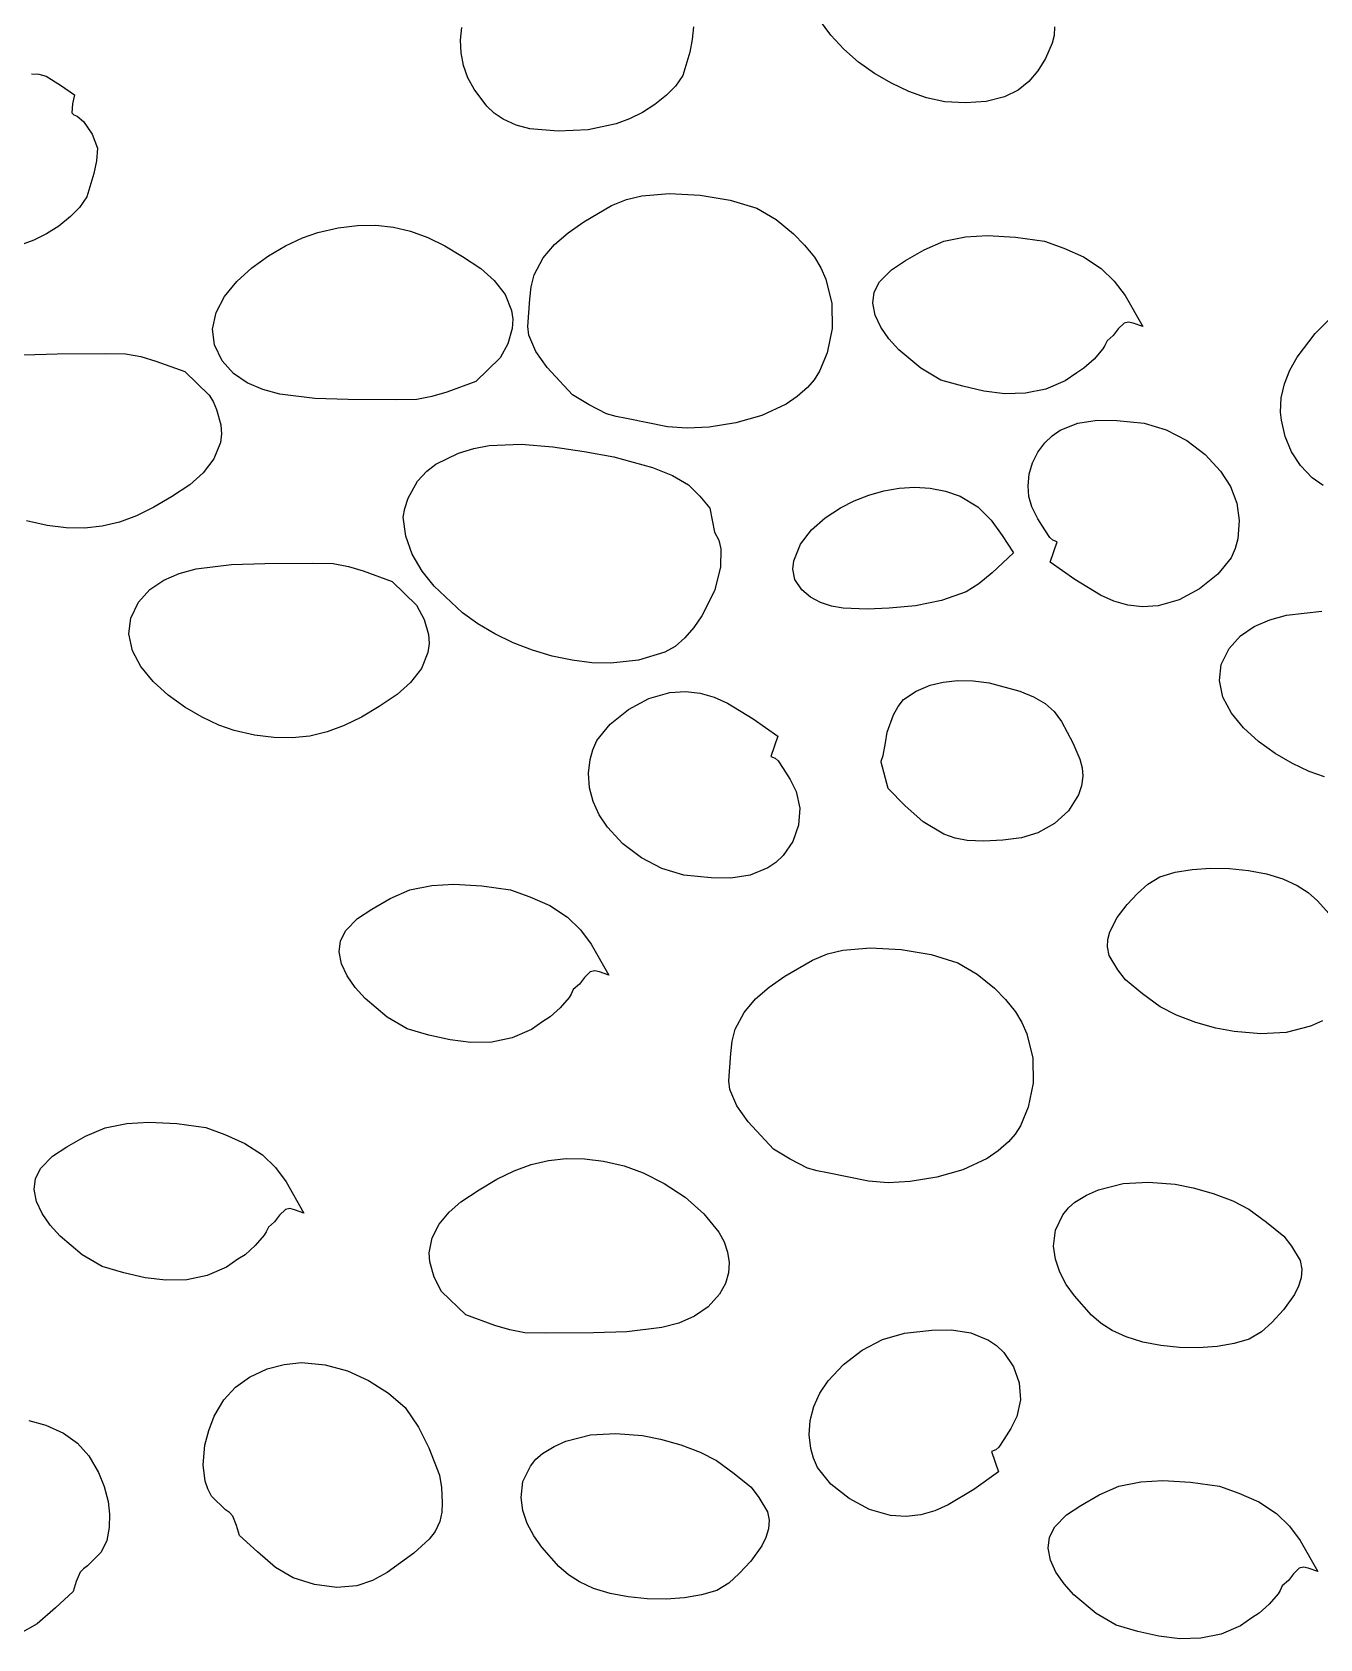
# Model space of a CAD drawing. Extents: x -1 to 541, y -138 to 3207.
# Drawn here: x 281.3 to 408.6, y 1660.3 to 1819.2 of the extents above; entities that cross this region are included whole.
import ezdxf

# ---------------------------------------------------------------- set-up
doc = ezdxf.new("R2010")
doc.units = 0

msp = doc.modelspace()

# ---------------------------------------------------------------- linework, layer by layer
at = {"layer": 'Calque_1'}
for p, q in [((323.648, 1818.39), (323.793469, 1819.640313)), ((346.698, 1819.7), (346.568875, 1818.46125)), ((360.263406, 1818.871719), (359.155371, 1820.383418)), ((382.38, 1819.71), (382.345266, 1818.848281)), ((323.701516, 1817.122813), (323.648, 1818.39)), ((346.568875, 1818.46125), (346.322, 1817.2)), ((361.561238, 1817.476973), (360.263406, 1818.871719)), ((382.165875, 1818.08125), (381.489, 1816.58)), ((382.345266, 1818.848281), (382.165875, 1818.08125)), ((323.948625, 1815.8725), (323.701516, 1817.122813)), ((346.322, 1817.2), (345.629, 1814.88)), ((363.015, 1816.21125), (361.561238, 1817.476973)), ((364.590824, 1815.086621), (363.015, 1816.21125)), ((381.489, 1816.58), (380.74725, 1815.345156)), ((281.211, 1815.04), (281.952375, 1815.0025)), ((281.952375, 1815.0025), (282.657, 1814.83)), ((282.657, 1814.83), (284.08975, 1813.94)), ((324.384172, 1814.663438), (323.948625, 1815.8725)), ((325.003, 1813.52), (324.384172, 1814.663438)), ((345.629, 1814.88), (344.9125, 1813.83375)), ((366.254844, 1814.115156), (364.590824, 1815.086621)), ((380.74725, 1815.345156), (379.86225, 1814.29875)), ((284.08975, 1813.94), (285.467, 1812.96)), ((285.467, 1812.96), (285.277375, 1812.08375)), ((326.252625, 1811.85), (325.003, 1813.52)), ((344.9125, 1813.83375), (344.025, 1812.93)), ((367.973191, 1813.308926), (366.254844, 1814.115156)), ((369.712, 1812.68), (367.973191, 1813.308926)), ((378.781125, 1813.445469), (377.451, 1812.79)), ((379.86225, 1814.29875), (378.781125, 1813.445469)), ((285.277375, 1812.08375), (285.21, 1811.2)), ((326.978078, 1811.174375), (326.252625, 1811.85)), ((342.865656, 1812.001855), (341.6465, 1811.229219)), ((344.025, 1812.93), (342.865656, 1812.001855)), ((371.555297, 1812.290781), (369.712, 1812.68)), ((373.595375, 1812.16875), (371.555297, 1812.290781)), ((375.628516, 1812.329844), (373.595375, 1812.16875)), ((377.451, 1812.79), (375.628516, 1812.329844)), ((285.21, 1811.2), (285.42375, 1811)), ((285.42375, 1811), (285.744, 1810.86)), ((285.744, 1810.86), (286.378, 1810.34)), ((286.378, 1810.34), (287.211125, 1809.0825)), ((327.854, 1810.57), (326.978078, 1811.174375)), ((329.145922, 1809.970625), (327.854, 1810.57)), ((330.499625, 1809.615), (329.145922, 1809.970625)), ((339.046, 1810.11625), (336.258, 1809.522656)), ((340.371844, 1810.603535), (339.046, 1810.11625)), ((341.6465, 1811.229219), (340.371844, 1810.603535)), ((287.211125, 1809.0825), (287.763, 1807.69)), ((333.317, 1809.38), (330.499625, 1809.615)), ((336.258, 1809.522656), (333.317, 1809.38)), ((287.763, 1807.69), (287.633875, 1806.46)), ((287.387, 1805.2), (286.695, 1802.88)), ((287.633875, 1806.46), (287.387, 1805.2)), ((286.695, 1802.88), (285.9785, 1801.83)), ((335.855, 1800.42), (338.576, 1802.02125)), ((338.576, 1802.02125), (340.044781, 1802.617969)), ((340.044781, 1802.617969), (341.576, 1803)), ((341.576, 1803), (344.316422, 1803.215312)), ((344.316422, 1803.215312), (347.339875, 1803.0575)), ((347.339875, 1803.0575), (350.321891, 1802.558438)), ((350.321891, 1802.558438), (352.938, 1801.75)), ((285.091, 1800.93), (283.931656, 1800.001836)), ((285.9785, 1801.83), (285.091, 1800.93)), ((334.302563, 1799.328438), (335.855, 1800.42)), ((352.938, 1801.75), (354.864375, 1800.63625)), ((354.864375, 1800.63625), (356.58, 1799.23)), ((282.7125, 1799.229063), (281.437844, 1798.603008)), ((283.931656, 1800.001836), (282.7125, 1799.229063)), ((306.351687, 1798.050625), (308.012945, 1798.825234)), ((308.012945, 1798.825234), (309.525, 1799.35)), ((309.525, 1799.35), (311.548072, 1799.819531)), ((311.548072, 1799.819531), (313.452141, 1800.066875)), ((313.452141, 1800.066875), (315.263607, 1800.093906)), ((315.263607, 1800.093906), (317.008875, 1799.9025)), ((317.008875, 1799.9025), (318.714346, 1799.494531)), ((318.714346, 1799.494531), (320.406422, 1798.871875)), ((320.406422, 1798.871875), (322.111506, 1798.036406)), ((332.94325, 1798.1825), (334.302563, 1799.328438)), ((356.58, 1799.23), (357.66225, 1798.11875)), ((371.435, 1798.49), (373.596125, 1798.92375)), ((373.596125, 1798.92375), (375.77, 1799.05)), ((375.77, 1799.05), (378.524375, 1798.9075)), ((378.524375, 1798.9075), (381.392, 1798.51)), ((281.437844, 1798.603008), (280.112, 1798.115)), ((304.646086, 1797.055703), (306.351687, 1798.050625)), ((322.111506, 1798.036406), (323.856, 1796.99)), ((331.807813, 1796.845313), (332.94325, 1798.1825)), ((357.66225, 1798.11875), (358.638, 1796.91)), ((367.655, 1796.6), (369.489875, 1797.65375)), ((369.489875, 1797.65375), (371.435, 1798.49)), ((381.392, 1798.51), (383.292, 1797.82)), ((383.292, 1797.82), (385.25525, 1796.945)), ((301.521289, 1794.523047), (303.001, 1795.87)), ((303.001, 1795.87), (304.646086, 1797.055703)), ((323.856, 1796.99), (325.657, 1795.79)), ((325.657, 1795.79), (326.976922, 1794.626094)), ((330.927, 1795.18), (331.807813, 1796.845313)), ((358.638, 1796.91), (359.277531, 1795.857539)), ((359.277531, 1795.857539), (359.776062, 1794.730312)), ((365.082, 1794.48), (366.259, 1795.67875)), ((366.259, 1795.67875), (367.655, 1796.6)), ((385.25525, 1796.945), (387.013, 1795.8)), ((387.013, 1795.8), (388.296812, 1794.555781)), ((300.311812, 1793.044375), (301.521289, 1794.523047)), ((326.976922, 1794.626094), (328.046625, 1793.22875)), ((330.511, 1792.77), (330.64325, 1793.98625)), ((330.64325, 1793.98625), (330.927, 1795.18)), ((359.776062, 1794.730312), (360.35725, 1792.3275)), ((364.553875, 1793.45625), (365.082, 1794.48)), ((388.296812, 1794.555781), (389.36125, 1793.14375)), ((299.47743, 1791.463516), (300.311812, 1793.044375)), ((328.046625, 1793.22875), (328.693516, 1791.634531)), ((330.291, 1790.07), (330.511, 1792.77)), ((360.35725, 1792.3275), (360.395812, 1789.853437)), ((364.421, 1792.38), (364.553875, 1793.45625)), ((364.655438, 1791.188809), (364.421, 1792.38)), ((389.36125, 1793.14375), (391.111, 1790.06)), ((299.123, 1789.81), (299.47743, 1791.463516)), ((328.693516, 1791.634531), (328.804471, 1790.77502)), ((328.804471, 1790.77502), (328.745, 1789.88)), ((365.21125, 1789.999844), (364.655438, 1791.188809)), ((408.1685, 1789.383281), (410.189, 1791.4)), ((299.312375, 1788.2475), (299.123, 1789.81)), ((328.745, 1789.88), (328.313625, 1788.36625)), ((330.393, 1789.22), (330.291, 1790.07)), ((331.082266, 1787.592187), (330.393, 1789.22)), ((360.395812, 1789.853437), (359.906, 1787.46)), ((366.014563, 1788.84627), (365.21125, 1789.999844)), ((388.201, 1789.17), (387.587, 1788.65)), ((388.690125, 1789.83375), (388.201, 1789.17)), ((389.27, 1790.4), (388.690125, 1789.83375)), ((389.701656, 1790.488906), (389.27, 1790.4)), ((390.165, 1790.38375), (389.701656, 1790.488906)), ((391.111, 1790.06), (390.165, 1790.38375)), ((406.379, 1787.02625), (408.1685, 1789.383281)), ((300.083, 1786.67), (299.312375, 1788.2475)), ((328.313625, 1788.36625), (327.577, 1786.95)), ((332.206625, 1786.0075), (331.082266, 1787.592187)), ((366.9915, 1787.76125), (366.014563, 1788.84627)), ((369.17075, 1785.929531), (366.9915, 1787.76125)), ((387.172, 1787.87), (386.293375, 1786.845)), ((387.37, 1788.19), (387.172, 1787.87)), ((387.587, 1788.65), (387.37, 1788.19)), ((280.460297, 1787.252656), (283.76, 1787.36)), ((283.76, 1787.36), (288.511, 1787.4)), ((288.511, 1787.4), (290.53, 1787.36)), ((290.53, 1787.36), (292.029312, 1787.080937)), ((292.029312, 1787.080937), (293.50575, 1786.6425)), ((293.50575, 1786.6425), (296.369, 1785.61)), ((301.205221, 1785.419355), (300.083, 1786.67)), ((327.577, 1786.95), (325.162, 1784.61)), ((334.708, 1783.32), (332.206625, 1786.0075)), ((359.906, 1787.46), (359.134375, 1785.63625)), ((386.293375, 1786.845), (385.291, 1785.94)), ((405.668609, 1785.742676), (406.379, 1787.02625)), ((296.369, 1785.61), (298.784, 1783.26)), ((302.565391, 1784.485469), (301.205221, 1785.419355)), ((304.106896, 1783.82041), (302.565391, 1784.485469)), ((325.162, 1784.61), (322.29875, 1783.57625)), ((358.604516, 1784.786719), (357.966, 1784.03)), ((359.134375, 1785.63625), (358.604516, 1784.786719)), ((371.158, 1784.77), (369.17075, 1785.929531)), ((373.30975, 1784.1475), (371.158, 1784.77)), ((383.451, 1784.7), (381.536922, 1783.87375)), ((384.579, 1785.48), (383.451, 1784.7)), ((385.291, 1785.94), (384.579, 1785.48)), ((404.812016, 1783.010527), (405.13325, 1784.401094)), ((405.13325, 1784.401094), (405.668609, 1785.742676)), ((298.784, 1783.26), (299.171531, 1782.661719)), ((305.773125, 1783.37625), (304.106896, 1783.82041)), ((309.253297, 1782.958906), (305.773125, 1783.37625)), ((312.553, 1782.85), (309.253297, 1782.958906)), ((317.304, 1782.81), (312.553, 1782.85)), ((319.323, 1782.85), (317.304, 1782.81)), ((320.822312, 1783.134844), (319.323, 1782.85)), ((322.29875, 1783.57625), (320.822312, 1783.134844)), ((336.36825, 1782.33375), (334.708, 1783.32)), ((356.952063, 1783.138047), (355.8545, 1782.388125)), ((357.966, 1784.03), (356.952063, 1783.138047)), ((375.394, 1783.66), (373.30975, 1784.1475)), ((377.463891, 1783.40625), (375.394, 1783.66)), ((379.526375, 1783.46), (377.463891, 1783.40625)), ((381.536922, 1783.87375), (379.526375, 1783.46)), ((404.744, 1781.58), (404.812016, 1783.010527)), ((299.171531, 1782.661719), (299.521, 1781.84875)), ((299.521, 1781.84875), (299.952, 1780.34)), ((338.072, 1781.43), (336.36825, 1782.33375)), ((339.046625, 1781.16), (338.072, 1781.43)), ((353.4595, 1781.26), (350.883, 1780.536875)), ((355.8545, 1782.388125), (353.4595, 1781.26)), ((404.825, 1780.8), (404.744, 1781.58)), ((404.744, 1781.58), (404.744, 1781.58)), ((299.952, 1780.34), (300.011758, 1779.444961)), ((340.052, 1780.98), (339.046625, 1781.16)), ((344.10575, 1780.15125), (340.052, 1780.98)), ((346.066531, 1779.997031), (344.10575, 1780.15125)), ((348.227, 1780.11), (346.066531, 1779.997031)), ((350.883, 1780.536875), (348.227, 1780.11)), ((382.148939, 1779.252148), (382.942453, 1779.799688)), ((382.942453, 1779.799688), (384.694375, 1780.5125)), ((384.694375, 1780.5125), (386.593109, 1780.801562)), ((386.593109, 1780.801562), (388.551, 1780.77)), ((388.551, 1780.77), (391.263, 1780.49)), ((391.263, 1780.49), (393.421578, 1779.853594)), ((393.421578, 1779.853594), (395.454625, 1778.78875)), ((405.202687, 1779.180937), (404.825, 1780.8)), ((299.900937, 1778.585313), (299.254, 1776.99)), ((300.011758, 1779.444961), (299.900937, 1778.585313)), ((324.955029, 1778.003262), (326.492484, 1778.293594)), ((326.492484, 1778.293594), (329.632375, 1778.43375)), ((329.632375, 1778.43375), (332.790078, 1778.167031)), ((332.790078, 1778.167031), (335.883, 1777.71)), ((380.734891, 1777.627188), (381.425, 1778.56)), ((381.425, 1778.56), (382.148939, 1779.252148)), ((395.454625, 1778.78875), (397.277109, 1777.392031)), ((405.82, 1777.6725), (405.202687, 1779.180937)), ((299.254, 1776.99), (298.184062, 1775.589687)), ((320.299906, 1775.753906), (321.21925, 1776.46625)), ((321.21925, 1776.46625), (323.453, 1777.53)), ((323.453, 1777.53), (324.955029, 1778.003262)), ((335.883, 1777.71), (338.793, 1777.19)), ((338.793, 1777.19), (342.642625, 1776.11625)), ((379.893172, 1775.457812), (380.218875, 1776.58)), ((380.218875, 1776.58), (380.734891, 1777.627188)), ((397.277109, 1777.392031), (398.804, 1775.76)), ((406.702063, 1776.302813), (405.82, 1777.6725)), ((298.184062, 1775.589687), (296.864, 1774.42)), ((319.395, 1774.78), (320.299906, 1775.753906)), ((342.642625, 1776.11625), (344.609391, 1775.326719)), ((344.609391, 1775.326719), (346.196, 1774.39)), ((379.774, 1774.3), (379.893172, 1775.457812)), ((398.804, 1775.76), (399.777, 1774.245156)), ((407.874, 1775.1), (406.702063, 1776.302813)), ((408.948953, 1774.324062), (407.874, 1775.1)), ((296.864, 1774.42), (295.063, 1773.23)), ((318.482375, 1773.08625), (319.395, 1774.78)), ((346.196, 1774.39), (347.29775, 1773.295)), ((347.29775, 1773.295), (348.314, 1772.11)), ((362.575852, 1772.821152), (364.012625, 1773.392344)), ((364.012625, 1773.392344), (365.503398, 1773.818926)), ((365.503398, 1773.818926), (367.02825, 1774.08625)), ((367.02825, 1774.08625), (368.567258, 1774.179668)), ((368.567258, 1774.179668), (370.1005, 1774.084531)), ((370.1005, 1774.084531), (371.608055, 1773.786191)), ((371.608055, 1773.786191), (373.07, 1773.27)), ((373.07, 1773.27), (374.815156, 1772.22375)), ((379.85775, 1773.24625), (379.774, 1774.3)), ((380.138, 1772.23), (379.85775, 1773.24625)), ((399.777, 1774.245156), (400.408, 1772.60375)), ((293.318506, 1772.183164), (291.613422, 1771.346563)), ((295.063, 1773.23), (293.318506, 1772.183164)), ((317.989, 1771.22), (318.130078, 1772.067344)), ((318.130078, 1772.067344), (318.482375, 1773.08625)), ((348.314, 1772.11), (348.749, 1769.71)), ((359.709938, 1771.141094), (361.213, 1772.12)), ((361.213, 1772.12), (362.575852, 1772.821152)), ((374.815156, 1772.22375), (376.12325, 1770.9225)), ((380.745125, 1771.0525), (380.138, 1772.23)), ((400.408, 1772.60375), (400.6625, 1770.870469)), ((282.755072, 1770.390898), (280.732, 1770.86)), ((284.659141, 1770.144687), (282.755072, 1770.390898)), ((286.470607, 1770.119258), (284.659141, 1770.144687)), ((288.215875, 1770.3125), (286.470607, 1770.119258)), ((289.921346, 1770.722305), (288.215875, 1770.3125)), ((291.613422, 1771.346563), (289.921346, 1770.722305)), ((318.227469, 1769.33875), (317.989, 1771.22)), ((358.346, 1769.95875), (359.709938, 1771.141094)), ((376.12325, 1770.9225), (377.220969, 1769.4)), ((381.425, 1769.95), (380.745125, 1771.0525)), ((400.6625, 1770.870469), (400.506, 1769.08)), ((318.879, 1767.54), (318.227469, 1769.33875)), ((348.749, 1769.71), (349.185953, 1768.92375)), ((349.185953, 1768.92375), (349.393875, 1768.0625)), ((356.601, 1766.89), (357.262563, 1768.549531)), ((357.262563, 1768.549531), (358.346, 1769.95875)), ((377.220969, 1769.4), (378.335, 1767.69)), ((381.915125, 1769.18875), (381.425, 1769.95)), ((382.216859, 1768.933281), (381.915125, 1769.18875)), ((381.959, 1766.76), (382.652, 1768.78)), ((382.652, 1768.78), (382.216859, 1768.933281)), ((400.506, 1769.08), (400.257125, 1768.11)), ((319.847781, 1765.87625), (318.879, 1767.54)), ((349.393875, 1768.0625), (349.363, 1766.28)), ((356.494, 1766.06), (356.601, 1766.89)), ((378.335, 1767.69), (376.220875, 1765.70125)), ((399.853, 1767.2), (398.529922, 1765.557813)), ((400.257125, 1768.11), (399.853, 1767.2)), ((294.298547, 1764.98875), (295.840213, 1765.653984)), ((295.840213, 1765.653984), (297.506625, 1766.0975)), ((297.506625, 1766.0975), (300.987141, 1766.5125)), ((300.987141, 1766.5125), (304.287, 1766.62)), ((304.287, 1766.62), (309.037, 1766.66)), ((309.037, 1766.66), (311.056, 1766.62)), ((311.056, 1766.62), (312.555453, 1766.336562)), ((312.555453, 1766.336562), (314.032125, 1765.8975)), ((314.032125, 1765.8975), (316.895, 1764.86)), ((321.038, 1764.4), (319.847781, 1765.87625)), ((349.363, 1766.28), (348.748828, 1763.929219)), ((356.7135, 1765.03375), (356.494, 1766.06)), ((376.220875, 1765.70125), (374.900234, 1764.600469)), ((384.407656, 1765.030469), (381.959, 1766.76)), ((398.529922, 1765.557813), (396.734625, 1764.1275)), ((291.816, 1762.8), (292.938264, 1764.053516)), ((292.938264, 1764.053516), (294.298547, 1764.98875)), ((316.895, 1764.86), (319.31, 1762.52)), ((323.829, 1761.75), (321.038, 1764.4)), ((348.748828, 1763.929219), (347.521625, 1761.43875)), ((357.413, 1764.03), (356.7135, 1765.03375)), ((358.247623, 1763.296367), (357.413, 1764.03)), ((373.644, 1763.81), (371.19625, 1762.97625)), ((374.900234, 1764.600469), (373.644, 1763.81)), ((386.9195, 1763.49875), (384.407656, 1765.030469)), ((396.734625, 1764.1275), (394.697266, 1763.045938)), ((291.04575, 1761.22625), (291.816, 1762.8)), ((319.31, 1762.52), (320.047, 1761.105)), ((359.233359, 1762.769688), (358.247623, 1763.296367)), ((360.32951, 1762.418789), (359.233359, 1762.769688)), ((361.495375, 1762.2125), (360.32951, 1762.418789)), ((363.873453, 1762.109062), (361.495375, 1762.2125)), ((366.042, 1762.21), (363.873453, 1762.109062)), ((368.636, 1762.45), (366.042, 1762.21)), ((371.19625, 1762.97625), (368.636, 1762.45)), ((388.239371, 1762.918105), (386.9195, 1763.49875)), ((389.623344, 1762.520156), (388.239371, 1762.918105)), ((391.08752, 1762.349316), (389.623344, 1762.520156)), ((392.648, 1762.45), (391.08752, 1762.349316)), ((394.697266, 1763.045938), (392.648, 1762.45)), ((290.856, 1759.66), (291.04575, 1761.22625)), ((320.047, 1761.105), (320.478, 1759.6)), ((325.345486, 1760.649238), (323.829, 1761.75)), ((327.033266, 1759.658281), (325.345486, 1760.649238)), ((347.521625, 1761.43875), (346.727502, 1760.282637)), ((402.131969, 1760.402969), (403.673457, 1761.066426)), ((403.673457, 1761.066426), (405.33975, 1761.50875)), ((405.33975, 1761.50875), (408.820156, 1761.922656)), ((291.21043, 1758.006484), (290.856, 1759.66)), ((320.478, 1759.6), (320.537801, 1758.70168)), ((328.852318, 1758.790371), (327.033266, 1759.658281)), ((345.839359, 1759.261406), (344.876943, 1758.43166)), ((346.727502, 1760.282637), (345.839359, 1759.261406)), ((399.65, 1758.22), (400.771934, 1759.470215)), ((400.771934, 1759.470215), (402.131969, 1760.402969)), ((292.044813, 1756.425625), (291.21043, 1758.006484)), ((320.427094, 1757.839687), (319.7805, 1756.2425)), ((320.537801, 1758.70168), (320.427094, 1757.839687)), ((330.762625, 1758.05875), (328.852318, 1758.790371)), ((332.724166, 1757.47666), (330.762625, 1758.05875)), ((334.696922, 1757.057344), (332.724166, 1757.47666)), ((343.86, 1757.85), (341.24575, 1757.07625)), ((344.876943, 1758.43166), (343.86, 1757.85)), ((398.879375, 1756.6375), (399.65, 1758.22)), ((293.254289, 1754.946953), (292.044813, 1756.425625)), ((319.7805, 1756.2425), (318.710906, 1754.844062)), ((336.640873, 1756.814043), (334.696922, 1757.057344)), ((338.516, 1756.76), (336.640873, 1756.814043)), ((341.24575, 1757.07625), (338.516, 1756.76)), ((398.69, 1755.07), (398.879375, 1756.6375)), ((294.734, 1753.6), (293.254289, 1754.946953)), ((318.710906, 1754.844062), (317.391, 1753.68)), ((368.70575, 1754.01375), (370.079, 1754.58)), ((370.079, 1754.58), (371.375135, 1754.90707)), ((371.375135, 1754.90707), (372.819453, 1755.044063)), ((372.819453, 1755.044063), (374.355951, 1755.007148)), ((374.355951, 1755.007148), (375.928625, 1754.8125)), ((375.928625, 1754.8125), (378.958484, 1754.014688)), ((399.044143, 1753.419766), (398.69, 1755.07)), ((296.379086, 1752.414297), (294.734, 1753.6)), ((317.391, 1753.68), (315.589, 1752.48)), ((340.247375, 1752.1825), (342.284734, 1753.264062)), ((342.284734, 1753.264062), (344.334, 1753.86)), ((344.334, 1753.86), (345.894439, 1753.960684)), ((345.894439, 1753.960684), (347.358516, 1753.789844)), ((347.358516, 1753.789844), (348.742365, 1753.391895)), ((348.742365, 1753.391895), (350.062125, 1752.81125)), ((350.062125, 1752.81125), (352.573922, 1751.279531)), ((366.913859, 1752.478594), (367.466, 1753.17)), ((367.466, 1753.17), (368.70575, 1754.01375)), ((378.958484, 1754.014688), (380.303662, 1753.443867)), ((380.303662, 1753.443867), (381.461, 1752.78)), ((381.461, 1752.78), (382.352234, 1751.987813)), ((399.878391, 1751.84125), (399.044143, 1753.419766)), ((298.084687, 1751.419375), (296.379086, 1752.414297)), ((299.745945, 1750.644766), (298.084687, 1751.419375)), ((313.844793, 1751.433594), (312.139844, 1750.598125)), ((315.589, 1752.48), (313.844793, 1751.433594)), ((338.452078, 1750.752187), (340.247375, 1752.1825)), ((352.573922, 1751.279531), (355.023, 1749.55)), ((365.843, 1749.96), (366.453875, 1751.66625)), ((366.453875, 1751.66625), (366.913859, 1752.478594)), ((382.352234, 1751.987813), (383.088875, 1751.0025)), ((383.088875, 1751.0025), (384.212, 1748.88)), ((401.08785, 1750.363984), (399.878391, 1751.84125)), ((301.258, 1750.12), (299.745945, 1750.644766)), ((303.281113, 1749.650469), (301.258, 1750.12)), ((305.185281, 1749.403125), (303.281113, 1749.650469)), ((306.996871, 1749.376094), (305.185281, 1749.403125)), ((308.74225, 1749.5675), (306.996871, 1749.376094)), ((310.447785, 1749.975469), (308.74225, 1749.5675)), ((312.139844, 1750.598125), (310.447785, 1749.975469)), ((337.129, 1749.11), (338.452078, 1750.752187)), ((355.023, 1749.55), (354.33, 1747.53)), ((365.684, 1748.88), (365.843, 1749.96)), ((402.567625, 1749.0175), (401.08785, 1750.363984)), ((336.476, 1747.23), (336.72525, 1748.2)), ((336.72525, 1748.2), (337.129, 1749.11)), ((365.427, 1747.64), (365.684, 1748.88)), ((384.212, 1748.88), (384.884125, 1747.28625)), ((404.212822, 1747.831328), (402.567625, 1749.0175)), ((405.918547, 1746.835), (404.212822, 1747.831328)), ((336.318, 1745.88), (336.476, 1747.23)), ((354.33, 1747.53), (354.765562, 1747.376719)), ((354.765562, 1747.376719), (355.06725, 1747.12125)), ((355.06725, 1747.12125), (355.557, 1746.36)), ((355.557, 1746.36), (356.2365, 1745.26125)), ((365.244, 1747.07), (365.427, 1747.64)), ((365.249, 1747.07), (365.244, 1747.07)), ((365.249, 1746.99), (365.249, 1747.07)), ((365.942, 1744.37), (365.249, 1746.99)), ((384.884125, 1747.28625), (385.113266, 1746.431719)), ((385.113266, 1746.431719), (385.182, 1745.58)), ((407.579904, 1746.058047), (405.918547, 1746.835)), ((336.413719, 1744.456563), (336.318, 1745.88)), ((356.2365, 1745.26125), (356.844, 1744.08)), ((385.182, 1745.58), (385.05415, 1744.625723)), ((409.092, 1745.53), (407.579904, 1746.058047)), ((336.768, 1743.08), (336.413719, 1744.456563)), ((337.362281, 1741.770937), (336.768, 1743.08)), ((356.844, 1744.08), (357.197672, 1742.432813)), ((367.586547, 1742.685469), (365.942, 1744.37)), ((384.764641, 1743.737656), (383.778875, 1742.17375)), ((385.05415, 1744.625723), (384.764641, 1743.737656)), ((338.178, 1740.55), (337.362281, 1741.770937)), ((357.197672, 1742.432813), (357.067875, 1740.75)), ((369.395625, 1741.09375), (367.586547, 1742.685469)), ((383.778875, 1742.17375), (382.381172, 1740.915469)), ((339.705312, 1738.919375), (338.178, 1740.55)), ((357.067875, 1740.75), (356.504391, 1739.149688)), ((371.427641, 1739.860156), (369.395625, 1741.09375)), ((380.728, 1739.99), (379.125391, 1739.50875)), ((382.381172, 1740.915469), (380.728, 1739.99)), ((341.52775, 1737.525), (339.705312, 1738.919375)), ((356.504391, 1739.149688), (355.557, 1737.75)), ((372.545502, 1739.460566), (371.427641, 1739.860156)), ((373.741, 1739.25), (372.545502, 1739.460566)), ((375.395922, 1739.18), (373.741, 1739.25)), ((377.269375, 1739.2525), (375.395922, 1739.18)), ((379.125391, 1739.50875), (377.269375, 1739.2525)), ((343.560563, 1736.460625), (341.52775, 1737.525)), ((354.833061, 1737.060723), (354.039547, 1736.514531)), ((355.557, 1737.75), (354.833061, 1737.060723)), ((345.719, 1735.82), (343.560563, 1736.460625)), ((348.431, 1735.54), (345.719, 1735.82)), ((350.388891, 1735.509844), (348.431, 1735.54)), ((352.287625, 1735.80125), (350.388891, 1735.509844)), ((354.039547, 1736.514531), (352.287625, 1735.80125)), ((391.607625, 1734.93125), (392.805, 1735.64)), ((392.805, 1735.64), (394.304023, 1736.086641)), ((394.304023, 1736.086641), (396.00025, 1736.370625)), ((396.00025, 1736.370625), (397.823414, 1736.494297)), ((397.823414, 1736.494297), (399.70325, 1736.46)), ((399.70325, 1736.46), (401.569492, 1736.270078)), ((401.569492, 1736.270078), (403.351875, 1735.926875)), ((403.351875, 1735.926875), (404.980133, 1735.432734)), ((404.980133, 1735.432734), (406.384, 1734.79)), ((316.704875, 1733.50375), (318.65, 1734.34)), ((318.65, 1734.34), (320.81075, 1734.77)), ((320.81075, 1734.77), (322.985, 1734.9)), ((322.985, 1734.9), (325.73925, 1734.75375)), ((325.73925, 1734.75375), (328.606, 1734.36)), ((328.606, 1734.36), (330.507, 1733.66)), ((330.507, 1733.66), (332.47025, 1732.79)), ((389.574625, 1732.914688), (390.588, 1733.99)), ((390.588, 1733.99), (391.607625, 1734.93125)), ((406.384, 1734.79), (407.453516, 1734.081094)), ((407.453516, 1734.081094), (408.408375, 1733.25875)), ((313.47425, 1731.52), (314.87, 1732.45)), ((314.87, 1732.45), (316.704875, 1733.50375)), ((332.47025, 1732.79), (334.228, 1731.65)), ((388.59125, 1731.6275), (389.574625, 1732.914688)), ((408.408375, 1733.25875), (410.105, 1731.36)), ((312.296, 1730.32), (313.47425, 1731.52)), ((334.228, 1731.65), (335.511813, 1730.405625)), ((335.511813, 1730.405625), (336.57625, 1728.9925)), ((387.86325, 1730.201562), (388.59125, 1731.6275)), ((311.636, 1728.23), (311.76875, 1729.305)), ((311.76875, 1729.305), (312.296, 1730.32)), ((336.57625, 1728.9925), (338.326, 1725.9)), ((387.616, 1728.71), (387.665445, 1729.459414)), ((387.665445, 1729.459414), (387.86325, 1730.201562)), ((311.870438, 1727.038379), (311.636, 1728.23)), ((355.732, 1725.82), (358.4525, 1727.41375)), ((358.4525, 1727.41375), (359.920937, 1728.012344)), ((359.920937, 1728.012344), (361.452, 1728.4)), ((361.452, 1728.4), (364.192422, 1728.609531)), ((364.192422, 1728.609531), (367.215875, 1728.44875)), ((367.215875, 1728.44875), (370.197891, 1727.948594)), ((370.197891, 1727.948594), (372.814, 1727.14)), ((387.777, 1727.85), (387.616, 1728.71)), ((388.631375, 1726.45875), (387.777, 1727.85)), ((312.42625, 1725.848281), (311.870438, 1727.038379)), ((313.229563, 1724.693105), (312.42625, 1725.848281)), ((335.905, 1725.67875), (335.416, 1725.01)), ((336.484, 1726.25), (335.905, 1725.67875)), ((336.916375, 1726.33875), (336.484, 1726.25)), ((337.38025, 1726.2325), (336.916375, 1726.33875)), ((338.326, 1725.9), (337.38025, 1726.2325)), ((354.178984, 1724.722656), (355.732, 1725.82)), ((372.814, 1727.14), (374.740375, 1726.02625)), ((374.740375, 1726.02625), (376.456, 1724.62)), ((389.401, 1725.45), (388.631375, 1726.45875)), ((314.2065, 1723.60625), (313.229563, 1724.693105)), ((334.584, 1724.04), (334.386, 1723.71)), ((334.802, 1724.49), (334.584, 1724.04)), ((335.416, 1725.01), (334.802, 1724.49)), ((352.819375, 1723.57375), (354.178984, 1724.722656)), ((376.456, 1724.62), (377.539125, 1723.50875)), ((391.094125, 1724.08375), (389.401, 1725.45)), ((392.845, 1722.8), (391.094125, 1724.08375)), ((316.38575, 1721.771094), (314.2065, 1723.60625)), ((333.5075, 1722.685), (332.506, 1721.78)), ((334.386, 1723.71), (333.5075, 1722.685)), ((351.683828, 1722.235469), (352.819375, 1723.57375)), ((377.539125, 1723.50875), (378.515, 1722.3)), ((394.444687, 1721.971094), (392.845, 1722.8)), ((318.373, 1720.61), (316.38575, 1721.771094)), ((331.793, 1721.33), (330.665, 1720.55)), ((332.506, 1721.78), (331.793, 1721.33)), ((350.803, 1720.57), (351.683828, 1722.235469)), ((378.515, 1722.3), (379.154486, 1721.247539)), ((379.154486, 1721.247539), (379.652891, 1720.120312)), ((396.3665, 1721.23875), (394.444687, 1721.971094)), ((398.353562, 1720.669531), (396.3665, 1721.23875)), ((407.714625, 1720.875625), (405.294, 1720.26)), ((408.890906, 1721.406797), (407.714625, 1720.875625)), ((320.524, 1719.98875), (318.373, 1720.61)), ((322.609, 1719.51), (320.524, 1719.98875)), ((324.678734, 1719.252031), (322.609, 1719.51)), ((326.740875, 1719.30625), (324.678734, 1719.252031)), ((328.751078, 1719.722344), (326.740875, 1719.30625)), ((330.665, 1720.55), (328.751078, 1719.722344)), ((350.387, 1718.16), (350.51925, 1719.37625)), ((350.51925, 1719.37625), (350.803, 1720.57)), ((379.652891, 1720.120312), (380.233625, 1717.7175)), ((400.149, 1720.33), (398.353562, 1720.669531)), ((402.775125, 1720.124375), (400.149, 1720.33)), ((405.294, 1720.26), (402.775125, 1720.124375)), ((350.167, 1715.46), (350.387, 1718.16)), ((380.233625, 1717.7175), (380.271547, 1715.243437)), ((350.268, 1714.61), (350.167, 1715.46)), ((350.957844, 1712.982188), (350.268, 1714.61)), ((380.271547, 1715.243437), (379.781, 1712.85)), ((352.0825, 1711.3975), (350.957844, 1712.982188)), ((290.651375, 1711.26), (292.826, 1711.39)), ((292.826, 1711.39), (295.58025, 1711.2475)), ((354.584, 1708.71), (352.0825, 1711.3975)), ((379.781, 1712.85), (379.009875, 1711.03125)), ((284.71, 1708.94), (286.54575, 1709.99375)), ((286.54575, 1709.99375), (288.491, 1710.83)), ((288.491, 1710.83), (290.651375, 1711.26)), ((295.58025, 1711.2475), (298.447, 1710.85)), ((298.447, 1710.85), (300.348, 1710.16)), ((300.348, 1710.16), (302.31125, 1709.285)), ((378.480359, 1710.185156), (377.842, 1709.43)), ((379.009875, 1711.03125), (378.480359, 1710.185156)), ((283.31475, 1708.01125), (284.71, 1708.94)), ((302.31125, 1709.285), (304.069, 1708.14)), ((304.069, 1708.14), (305.352375, 1706.895625)), ((356.24425, 1707.72375), (354.584, 1708.71)), ((376.828062, 1708.534746), (375.7305, 1707.782344)), ((377.842, 1709.43), (376.828062, 1708.534746)), ((281.60975, 1705.79625), (282.137, 1706.82)), ((282.137, 1706.82), (283.31475, 1708.01125)), ((305.352375, 1706.895625), (306.41675, 1705.4825)), ((327.232164, 1705.729707), (328.937, 1706.567656)), ((328.937, 1706.567656), (330.628898, 1707.19209)), ((330.628898, 1707.19209), (332.33425, 1707.60125)), ((332.33425, 1707.60125), (334.079445, 1707.793379)), ((334.079445, 1707.793379), (335.890875, 1707.766719)), ((335.890875, 1707.766719), (337.79493, 1707.519512)), ((337.79493, 1707.519512), (339.818, 1707.05)), ((339.818, 1707.05), (341.703965, 1706.364473)), ((357.948, 1706.82), (356.24425, 1707.72375)), ((358.923, 1706.55), (357.948, 1706.82)), ((359.928, 1706.37), (358.923, 1706.55)), ((373.3355, 1706.65125), (370.759, 1705.927031)), ((375.7305, 1707.782344), (373.3355, 1706.65125)), ((281.477, 1704.72), (281.60975, 1705.79625)), ((306.41675, 1705.4825), (308.166, 1702.39)), ((325.488, 1704.68), (327.232164, 1705.729707)), ((341.703965, 1706.364473), (343.779281, 1705.312031)), ((343.779281, 1705.312031), (345.848457, 1703.947637)), ((363.98175, 1705.54125), (359.928, 1706.37)), ((365.942531, 1705.387031), (363.98175, 1705.54125)), ((368.103, 1705.5), (365.942531, 1705.387031)), ((370.759, 1705.927031), (368.103, 1705.5)), ((386.740953, 1704.690156), (389.161625, 1705.30625)), ((389.161625, 1705.30625), (391.680734, 1705.444219)), ((391.680734, 1705.444219), (394.307, 1705.24)), ((394.307, 1705.24), (396.102438, 1704.900312)), ((281.711437, 1703.528379), (281.477, 1704.72)), ((282.26725, 1702.338281), (281.711437, 1703.528379)), ((322.520828, 1702.483438), (323.686, 1703.49)), ((323.686, 1703.49), (325.488, 1704.68)), ((345.848457, 1703.947637), (347.716, 1702.32625)), ((383.760875, 1702.8925), (384.41, 1703.46)), ((384.41, 1703.46), (385.564807, 1704.160332)), ((385.564807, 1704.160332), (386.740953, 1704.690156)), ((396.102438, 1704.900312), (398.0895, 1704.33)), ((398.0895, 1704.33), (400.011313, 1703.594687)), ((400.011313, 1703.594687), (401.611, 1702.76)), ((283.070563, 1701.183105), (282.26725, 1702.338281)), ((305.7465, 1702.17), (305.257, 1701.51)), ((306.326, 1702.74), (305.7465, 1702.17)), ((306.757641, 1702.82875), (306.326, 1702.74)), ((307.220875, 1702.7225), (306.757641, 1702.82875)), ((308.166, 1702.39), (307.220875, 1702.7225)), ((321.530875, 1701.295), (322.520828, 1702.483438)), ((347.716, 1702.32625), (349.186418, 1700.502832)), ((382.48925, 1700.6975), (383.222, 1702.22)), ((383.222, 1702.22), (383.760875, 1702.8925)), ((401.611, 1702.76), (403.361, 1701.48125)), ((284.0475, 1700.09625), (283.070563, 1701.183105)), ((304.227, 1700.2), (303.34925, 1699.17875)), ((304.425, 1700.53), (304.227, 1700.2)), ((304.643, 1700.98), (304.425, 1700.53)), ((305.257, 1701.51), (304.643, 1700.98)), ((320.831734, 1699.949063), (321.530875, 1701.295)), ((349.186418, 1700.502832), (349.711614, 1699.532537)), ((382.292, 1699.13), (382.48925, 1700.6975)), ((403.361, 1701.48125), (405.054, 1700.12)), ((286.22675, 1698.261094), (284.0475, 1700.09625)), ((303.34925, 1699.17875), (302.347, 1698.27)), ((320.539, 1698.47), (320.831734, 1699.949063)), ((349.711614, 1699.532537), (350.064219, 1698.532344)), ((382.47125, 1697.818281), (382.292, 1699.13)), ((405.054, 1700.12), (405.823625, 1699.11)), ((405.823625, 1699.11), (406.678, 1697.71)), ((288.214, 1697.1), (286.22675, 1698.261094)), ((290.365, 1696.47875), (288.214, 1697.1)), ((300.506, 1697.04), (298.592078, 1696.212344)), ((301.634, 1697.82), (300.506, 1697.04)), ((302.347, 1698.27), (301.634, 1697.82)), ((320.598, 1697.57), (320.539, 1698.47)), ((320.539, 1698.47), (320.539, 1698.47)), ((321.029, 1696.065), (320.598, 1697.57)), ((350.064219, 1698.532344), (350.219796, 1697.509124)), ((350.219796, 1697.509124), (350.15391, 1696.469746)), ((382.9085, 1696.54125), (382.47125, 1697.818281)), ((406.678, 1697.71), (406.83932, 1696.856387)), ((292.45, 1696), (290.365, 1696.47875)), ((294.519734, 1695.742031), (292.45, 1696)), ((296.581875, 1695.79625), (294.519734, 1695.742031)), ((298.592078, 1696.212344), (296.581875, 1695.79625)), ((321.766, 1694.65), (321.029, 1696.065)), ((349.842124, 1695.421082), (349.26, 1694.37)), ((350.15391, 1696.469746), (349.842124, 1695.421082)), ((383.552, 1695.326094), (382.9085, 1696.54125)), ((406.770062, 1695.999844), (406.512273, 1695.154316)), ((406.83932, 1696.856387), (406.770062, 1695.999844)), ((324.181, 1692.31), (321.766, 1694.65)), ((349.26, 1694.37), (348.137779, 1693.116484)), ((384.35, 1694.2), (383.552, 1695.326094)), ((386.047125, 1692.3025), (384.35, 1694.2)), ((406.108, 1694.33375), (405.028187, 1692.823281)), ((406.512273, 1695.154316), (406.108, 1694.33375)), ((327.043875, 1691.26875), (324.181, 1692.31)), ((348.137779, 1693.116484), (346.777609, 1692.18125)), ((387.002047, 1691.483125), (386.047125, 1692.3025)), ((405.028187, 1692.823281), (403.867, 1691.58)), ((328.520547, 1690.829219), (327.043875, 1691.26875)), ((330.02, 1690.55), (328.520547, 1690.829219)), ((340.089703, 1690.6575), (336.79, 1690.55)), ((343.569875, 1691.0725), (340.089703, 1690.6575)), ((345.236104, 1691.516016), (343.569875, 1691.0725)), ((346.777609, 1692.18125), (345.236104, 1691.516016)), ((367.541, 1690.52), (370.253, 1690.81)), ((370.253, 1690.81), (372.211453, 1690.84)), ((372.211453, 1690.84), (374.110375, 1690.5475)), ((388.072, 1690.78), (387.002047, 1691.483125)), ((389.475824, 1690.133984), (388.072, 1690.78)), ((402.847375, 1690.63875), (401.65, 1689.93)), ((403.867, 1691.58), (402.847375, 1690.63875)), ((332.039, 1690.51), (330.02, 1690.55)), ((336.79, 1690.55), (332.039, 1690.51)), ((363.349375, 1688.82375), (365.382422, 1689.885156)), ((365.382422, 1689.885156), (367.541, 1690.52)), ((374.110375, 1690.5475), (375.862109, 1689.83125)), ((375.862109, 1689.83125), (376.655389, 1689.282578)), ((376.655389, 1689.282578), (377.379, 1688.59)), ((391.103969, 1689.6375), (389.475824, 1690.133984)), ((392.886191, 1689.292891), (391.103969, 1689.6375)), ((394.75225, 1689.1025), (392.886191, 1689.292891)), ((396.631902, 1689.068672), (394.75225, 1689.1025)), ((398.454906, 1689.19375), (396.631902, 1689.068672)), ((400.15102, 1689.480078), (398.454906, 1689.19375)), ((401.65, 1689.93), (400.15102, 1689.480078)), ((306.197875, 1687.4275), (307.937, 1687.6)), ((307.937, 1687.6), (310.267516, 1687.377188)), ((361.526891, 1687.430469), (363.349375, 1688.82375)), ((377.379, 1688.59), (378.326391, 1687.195938)), ((301.38425, 1685.18125), (302.774781, 1686.172656)), ((302.774781, 1686.172656), (304.512, 1686.97)), ((304.512, 1686.97), (306.197875, 1687.4275)), ((310.267516, 1687.377188), (312.472875, 1686.7775)), ((312.472875, 1686.7775), (314.558047, 1685.836562)), ((360, 1685.8), (361.526891, 1687.430469)), ((378.326391, 1687.195938), (378.889875, 1685.5975)), ((300.251344, 1683.914219), (301.38425, 1685.18125)), ((314.558047, 1685.836562), (316.528, 1684.59)), ((316.528, 1684.59), (318.17, 1683.16)), ((358.59, 1683.26875), (359.184281, 1684.578906)), ((359.184281, 1684.578906), (360, 1685.8)), ((378.889875, 1685.5975), (379.019672, 1683.912813)), ((299.287, 1682.29), (300.251344, 1683.914219)), ((318.17, 1683.16), (319.48225, 1681.225)), ((358.235719, 1681.889219), (358.59, 1683.26875)), ((379.019672, 1683.912813), (378.666, 1682.26)), ((280.948625, 1681.8825), (282.634, 1681.43)), ((282.634, 1681.43), (284.371797, 1680.6325)), ((298.742125, 1680.88625), (299.287, 1682.29)), ((319.48225, 1681.225), (320.526, 1679.17)), ((358.14, 1680.46), (358.235719, 1681.889219)), ((378.058875, 1681.0875), (377.379, 1679.99)), ((378.666, 1682.26), (378.058875, 1681.0875)), ((284.371797, 1680.6325), (285.762625, 1679.64)), ((285.762625, 1679.64), (286.895641, 1678.37)), ((298.357, 1679.43), (298.742125, 1680.88625)), ((332.900807, 1679.310312), (334.076953, 1679.84)), ((334.076953, 1679.84), (336.497625, 1680.455)), ((336.497625, 1680.455), (339.016734, 1680.59)), ((339.016734, 1680.59), (341.643, 1680.38)), ((341.643, 1680.38), (343.438437, 1680.044688)), ((343.438437, 1680.044688), (345.4255, 1679.475)), ((358.298, 1679.12), (358.14, 1680.46)), ((377.379, 1679.99), (376.88925, 1679.225)), ((286.895641, 1678.37), (287.86, 1676.74)), ((298.208, 1677.5), (298.357, 1679.43)), ((320.526, 1679.17), (321.5525, 1676.47125)), ((330.558, 1677.37), (331.09725, 1678.0425)), ((331.09725, 1678.0425), (331.746, 1678.61)), ((331.746, 1678.61), (332.900807, 1679.310312)), ((345.4255, 1679.475), (347.347312, 1678.740313)), ((347.347312, 1678.740313), (348.947, 1677.91)), ((348.947, 1677.91), (350.6975, 1676.63125)), ((358.546875, 1678.14875), (358.298, 1679.12)), ((358.951, 1677.23), (358.546875, 1678.14875)), ((376.587562, 1678.969062), (376.152, 1678.82)), ((376.152, 1678.82), (376.845, 1676.8)), ((376.88925, 1679.225), (376.587562, 1678.969062)), ((287.86, 1676.74), (288.4045, 1675.34375)), ((298.394625, 1675.87125), (298.208, 1677.5)), ((321.5525, 1676.47125), (321.777281, 1675.250781)), ((329.825625, 1675.84625), (330.558, 1677.37)), ((350.6975, 1676.63125), (352.391, 1675.27)), ((360.274078, 1675.589375), (358.951, 1677.23)), ((376.845, 1676.8), (374.396344, 1675.064844)), ((288.4045, 1675.34375), (288.79, 1673.88)), ((298.646047, 1675.105156), (298.394625, 1675.87125)), ((299.029, 1674.4), (298.646047, 1675.105156)), ((321.777281, 1675.250781), (321.832, 1673.75)), ((329.628, 1674.27), (329.825625, 1675.84625)), ((352.391, 1675.27), (353.1605, 1674.25625)), ((362.069375, 1674.1625), (360.274078, 1675.589375)), ((374.396344, 1675.064844), (371.8845, 1673.53125)), ((386.810875, 1674.53375), (388.756, 1675.37)), ((388.756, 1675.37), (390.91675, 1675.8)), ((390.91675, 1675.8), (393.091, 1675.93)), ((393.091, 1675.93), (395.845375, 1675.7875)), ((395.845375, 1675.7875), (398.713, 1675.39)), ((398.713, 1675.39), (400.613, 1674.69)), ((288.79, 1673.88), (288.922359, 1672.6075)), ((300.395, 1673.05), (299.029, 1674.4)), ((321.832, 1673.75), (321.7885, 1672.8)), ((329.80725, 1672.962656), (329.628, 1674.27)), ((353.1605, 1674.25625), (354.014, 1672.86)), ((364.106734, 1673.084375), (362.069375, 1674.1625)), ((371.8845, 1673.53125), (370.564629, 1672.951074)), ((383.5795, 1672.55125), (384.976, 1673.48)), ((384.976, 1673.48), (386.810875, 1674.53375)), ((400.613, 1674.69), (402.57625, 1673.82)), ((402.57625, 1673.82), (404.334, 1672.68)), ((288.922359, 1672.6075), (288.907625, 1671.29)), ((300.792875, 1672.76625), (300.395, 1673.05)), ((301.127, 1672.43), (300.792875, 1672.76625)), ((301.502625, 1671.48625), (301.127, 1672.43)), ((321.595, 1671.88), (321.135047, 1670.894687)), ((321.7885, 1672.8), (321.595, 1671.88)), ((330.2445, 1671.68625), (329.80725, 1672.962656)), ((330.888, 1670.471719), (330.2445, 1671.68625)), ((354.014, 1672.86), (354.17532, 1672.006387)), ((354.17532, 1672.006387), (354.106063, 1671.149844)), ((366.156, 1672.49), (364.106734, 1673.084375)), ((367.71648, 1672.386035), (366.156, 1672.49)), ((369.180656, 1672.554531), (367.71648, 1672.386035)), ((370.564629, 1672.951074), (369.180656, 1672.554531)), ((382.402, 1671.36), (383.5795, 1672.55125)), ((404.334, 1672.68), (405.617813, 1671.435625)), ((288.665828, 1670.01), (288.117, 1668.85)), ((288.907625, 1671.29), (288.665828, 1670.01)), ((301.801, 1670.52), (301.502625, 1671.48625)), ((303.555, 1668.895), (301.801, 1670.52)), ((320.561375, 1670.125), (319.041, 1668.76)), ((321.135047, 1670.894687), (320.561375, 1670.125)), ((331.686, 1669.35), (330.888, 1670.471719)), ((353.848273, 1670.304316), (353.444, 1669.48375)), ((354.106063, 1671.149844), (353.848273, 1670.304316)), ((381.742, 1669.26), (381.87475, 1670.33625)), ((381.87475, 1670.33625), (382.402, 1671.36)), ((405.617813, 1671.435625), (406.68225, 1670.0225)), ((406.68225, 1670.0225), (408.432, 1666.93)), ((288.117, 1668.85), (286.751, 1667.51)), ((305.363, 1667.33), (303.555, 1668.895)), ((319.041, 1668.76), (316.402375, 1666.83)), ((333.383, 1667.45125), (331.686, 1669.35)), ((353.444, 1669.48375), (352.364187, 1667.973281)), ((381.976438, 1668.068379), (381.742, 1669.26)), ((286.019, 1666.88), (285.64425, 1665.94375)), ((286.3535, 1667.2175), (286.019, 1666.88)), ((286.751, 1667.51), (286.3535, 1667.2175)), ((307.102391, 1666.332969), (305.363, 1667.33)), ((316.402375, 1666.83), (314.942766, 1666.057188)), ((334.337625, 1666.628906), (333.383, 1667.45125)), ((352.364187, 1667.973281), (351.203, 1666.73)), ((382.53225, 1666.878281), (381.976438, 1668.068379)), ((383.335563, 1665.723105), (382.53225, 1666.878281)), ((406.59, 1667.28), (406.011, 1666.70875)), ((407.021812, 1667.36875), (406.59, 1667.28)), ((407.4855, 1667.2625), (407.021812, 1667.36875)), ((408.432, 1666.93), (407.4855, 1667.2625)), ((285.64425, 1665.94375), (285.346, 1664.97)), ((309.213875, 1665.65375), (307.102391, 1666.332969)), ((311.409172, 1665.362656), (309.213875, 1665.65375)), ((313.4, 1665.53), (311.409172, 1665.362656)), ((314.942766, 1666.057188), (313.4, 1665.53)), ((335.407, 1665.92), (334.337625, 1666.628906)), ((336.811154, 1665.277285), (335.407, 1665.92)), ((338.439547, 1664.783281), (336.811154, 1665.277285)), ((350.184125, 1665.78875), (348.986, 1665.08)), ((351.203, 1666.73), (350.184125, 1665.78875)), ((384.3125, 1664.63625), (383.335563, 1665.723105)), ((404.908, 1665.52), (404.69, 1665.07)), ((405.522, 1666.04), (404.908, 1665.52)), ((406.011, 1666.70875), (405.522, 1666.04)), ((285.346, 1664.97), (283.5915, 1663.345)), ((340.221947, 1664.440449), (338.439547, 1664.783281)), ((342.088125, 1664.25125), (340.221947, 1664.440449)), ((343.96785, 1664.218145), (342.088125, 1664.25125)), ((345.790891, 1664.343594), (343.96785, 1664.218145)), ((347.487018, 1664.630059), (345.790891, 1664.343594)), ((348.986, 1665.08), (347.487018, 1664.630059)), ((386.49175, 1662.801094), (384.3125, 1664.63625)), ((403.6135, 1663.71875), (402.612, 1662.81)), ((404.492, 1664.74), (403.6135, 1663.71875)), ((404.69, 1665.07), (404.492, 1664.74)), ((283.5915, 1663.345), (281.783, 1661.78)), ((388.479, 1661.64), (386.49175, 1662.801094)), ((401.9, 1662.36), (400.771, 1661.58)), ((402.612, 1662.81), (401.9, 1662.36)), ((281.783, 1661.78), (280.043766, 1660.782969)), ((390.63075, 1661.01875), (388.479, 1661.64)), ((392.715, 1660.54), (390.63075, 1661.01875)), ((394.784734, 1660.282031), (392.715, 1660.54)), ((398.857078, 1660.752344), (396.846875, 1660.33625)), ((400.771, 1661.58), (398.857078, 1660.752344)), ((396.846875, 1660.33625), (394.784734, 1660.282031))]:
    msp.add_line(p, q, dxfattribs=at)

doc.saveas('drawing.dxf')
